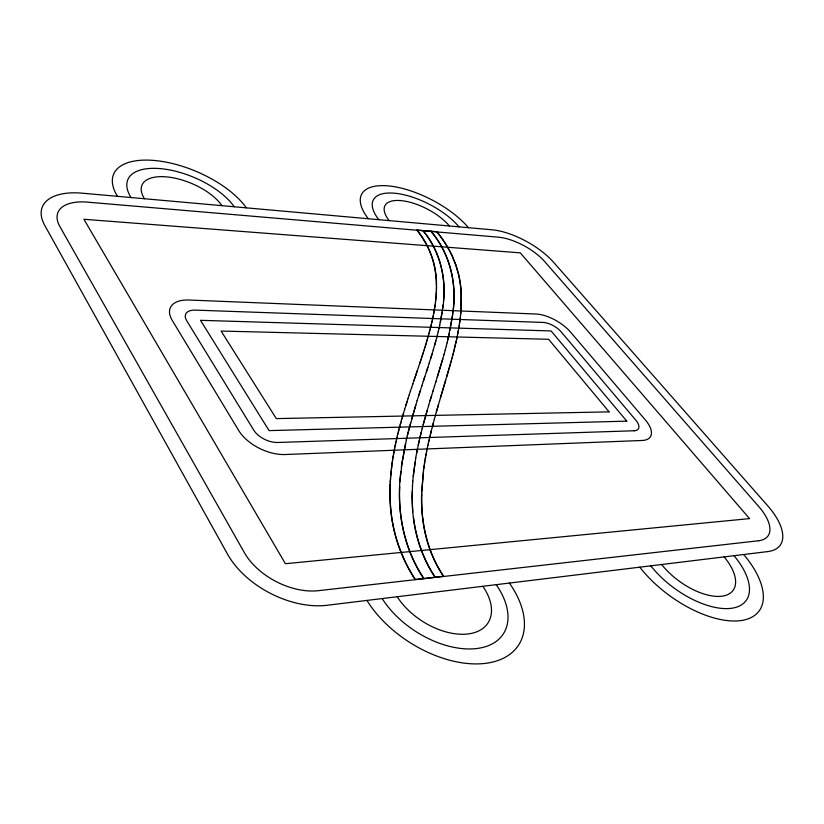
<?xml version="1.0" encoding="UTF-8"?>
<svg xmlns="http://www.w3.org/2000/svg" width="824" height="824" viewBox="0 0 824 824"><rect width="100%" height="100%" fill="white"/><g stroke="black" fill="none" stroke-linecap="round" stroke-linejoin="round"><path stroke-width="1.24" d="M436.555 287.226L436.195 294.343M412.33 490.939C411.042 521.17 418.056 552.173 435.103 577.439M421.682 495.378L421.723 493.473M436.39 290.13L436.514 283.363A339.2 154.819 21.8 0 0 434.598 266.492M399.743 486.706C398.167 518.801 405.944 551.627 423.927 578.469M421.641 491.815L423.608 470.082M461.183 306.322L461.152 293.272M412.546 485.944L412.103 496.275L412.731 512.106M436.463 291.315L435.711 299.926M461.234 307.579L460.678 313.707M390.205 482.174L391.287 470.442M412.402 486.191L412.865 481.031M443.487 300.976C446.062 276.05 439.13 250.053 422.918 230.741M460.925 310.751L461.275 293.056M390.607 477.848L390.102 484.234A408.488 208.256 38.5 0 0 390.679 510.077M399.867 481.803L402.143 461.883L405.501 443.714M436.215 295.517L435.556 301.316M412.721 481.278L415.08 462.233M460.925 312.018L460.534 315.19M390.627 476.076L391.884 465.436M400.876 471.544C396.066 508.459 402.771 547.538 423.773 578.726M453.035 311.101C456.805 282.951 449.677 253.133 430.89 231.42M460.369 316.663L460.647 314.964M413.143 476.447L415.821 457.722M452.809 313.089C457.289 284.311 450.285 253.483 431.003 231.204M460.492 316.447L460.019 319.619M391.338 469.011L392.574 460.523M435.391 302.707L435.669 301.1M442.673 308.547C447.247 281.303 441.056 251.866 423.031 230.524M443.25 304.55L440.315 322.339M423.412 471.627L421.548 495.626A372.798 189.314 38.4 0 0 422.722 519.388M460.328 317.92L459.401 324.11M452.932 312.873L449.976 330.311M435.206 304.108L435.505 302.49M423.464 470.329L424.247 465.498M452.685 314.861L447.885 339.642M459.947 320.876L459.153 325.655M435.319 303.881L434.114 311.06M423.67 468.794L424.721 462.48M391.966 464.036L392.821 458.906M401.329 466.909L406.438 439.491M435.123 305.271L433.558 314.026M424.339 464.221L424.957 460.977M392.688 459.153L393.347 455.693M459.277 325.439L458.649 328.755M442.251 312.111L439.645 325.459M392.945 457.536L393.903 452.52M424.824 461.224L425.648 456.99M459.03 326.984L458.093 331.845M425.163 459.226L426.379 453.066M393.491 454.343L394.5 449.379M415.677 457.969L417.459 448.977M458.494 330.084L457.794 333.401M433.96 312.327L433.269 315.51M425.864 455.26L426.75 451.119M394.068 451.192L394.799 447.823M416.481 453.53L419.272 440.552M457.485 334.956L457.917 333.174M426.616 451.356L427.141 449.183M394.665 448.071L395.633 443.765M457.176 336.511L457.608 334.729M432.961 317.003L433.383 315.293M427.007 449.43L427.543 447.267M457.299 336.285L456.517 339.622M395.077 446.031L396.066 441.767M433.084 316.776L432.322 319.98M427.399 447.504L427.944 445.362M456.97 337.84L454.323 349.067M427.811 445.599L428.356 443.466M432.765 318.27L431.642 322.957M395.932 442.004L396.519 439.769M418.211 444.981L421.239 432.353M428.223 443.703L429.201 439.707M449.441 333.195L447.123 342.774M438.935 328.58L439.769 325.233M456.3 340.961L453.509 352.291M428.645 441.818L430.077 435.999M396.375 440.016L396.972 437.791M432.106 321.247L431.282 324.45M396.838 438.038L397.436 435.824M406.304 439.738L410.537 423.196M438.193 331.722L439.058 328.364M429.5 438.09L431.426 430.519M397.292 436.071L397.899 433.877M420.106 436.668L422.259 428.336M431.405 324.234L430.54 327.447M430.386 434.403L433.403 422.867M397.765 434.114L398.868 430.004M407.283 435.577L415.739 405.253M431.034 325.727L430.159 328.941M437.4 334.863L438.317 331.495M398.25 432.178L399.867 426.193M454.045 350.457L452.664 355.546M446.32 345.915L447.247 342.547M429.767 330.445L430.283 328.724M436.586 338.015L437.523 334.637M453.21 353.692L452.232 357.173M399.228 428.336L400.886 422.424M422.125 428.573L427.234 410.301M432.27 426.904L434.413 419.117M445.166 350.272L446.443 345.689M429.366 331.948L429.891 330.218M451.799 358.811L452.355 356.947M436.71 337.788L434.516 345.514M423.165 424.607L428.686 405.336M428.954 333.452L429.489 331.722M451.346 360.449L451.923 358.584M400.237 424.545L401.401 420.559M450.903 362.086L451.48 360.222M428.542 334.966L429.077 333.226M443.951 354.65L445.29 350.046M434.279 419.354L435.433 415.399M451.027 361.86L449.039 368.709M435.855 340.961L433.249 349.87M450.574 363.508L440.49 397.621M428.099 336.532L428.665 334.74M435.299 415.636L438.543 404.491M401.267 420.796L401.927 418.695M427.646 338.108L428.223 336.305M411.495 419.498L417.274 400.31M444.074 354.433L437.276 377.104M436.329 411.959L439.583 400.917M401.793 418.942L403.575 413.04M448.204 371.82L448.689 370.151M427.769 337.881L426.729 341.27M402.328 417.099L404.708 409.271M442.818 358.842L435.855 381.718M448.071 372.046L446.608 377.062M427.316 339.457L426.255 342.856M439.45 401.154L445.743 380.194M433.373 349.644L430.571 358.687M428.562 405.573L431.622 395.613M426.379 342.63L425.297 346.029M425.905 344.216L424.803 347.625M430.025 400.68L433.084 390.854M404.574 409.507L407.005 401.865M432.054 354.032L429.18 363.147M432.95 391.081L434.536 386.147M434.413 386.374L435.978 381.491M424.308 349.232L424.927 347.398M405.717 405.789L408.158 398.219M423.804 350.839L424.432 349.005M417.14 400.546L420.353 390.627M423.289 352.445L423.927 350.612M423.412 352.219L422.248 355.68M429.304 362.921L426.276 372.191M418.685 395.674L421.888 385.879M422.897 353.836L421.723 357.307M427.872 367.422L421.754 386.116M408.034 398.456L409.332 394.614M421.198 358.934L421.847 357.08M423.279 381.419L424.793 376.784M409.198 394.851L410.496 391.05M421.322 358.708L419.56 363.878M420.786 360.335L418.448 367.205M410.373 391.287L411.67 387.517M411.547 387.754L412.834 384.015M412.711 384.252L417.449 370.326M418.571 366.968L413.875 380.781M416.892 230.226C425.472 240.793 431.683 253.339 434.433 266.688M443.508 576.481C432.106 559.496 425.205 539.679 422.774 519.408M435.257 577.181C423.34 559.352 416.068 538.597 413.463 517.348M415.183 579.694C401.566 558.919 393.038 534.838 390.741 510.087M451.943 255.141L455.94 264.957L458.7 274.567A369.193 168.93 21.8 0 1 461.224 293.035M451.83 255.358L455.827 265.163L458.587 274.773A369.152 168.961 21.8 0 1 461.11 293.251M434.547 266.482C431.797 253.123 425.575 240.577 417.006 230.009L436.926 231.709A156.951 70.277 25.6 0 1 451.83 255.11M422.918 519.161C425.349 539.432 432.26 559.249 443.662 576.234L415.337 579.447C401.721 558.662 393.182 534.58 390.885 509.84A408.539 208.215 38.5 0 1 390.288 483.997M436.401 283.58L436.442 286.155M422.867 519.141A372.839 189.283 38.4 0 1 421.733 495.399M436.926 231.935A156.931 70.287 25.6 0 1 451.717 255.327M434.485 266.708A339.169 154.85 21.8 0 1 436.359 283.569M389.186 220.605A39.037 16.501 27.5 0 1 400.886 200.603A39.037 16.501 27.5 0 1 449.42 225.982M378.813 219.678A51.953 21.97 27.5 0 1 394.531 193.207A51.953 21.97 27.5 0 1 458.999 226.837M368.328 218.741A64.89 27.439 27.5 0 1 388.125 185.884A64.89 27.439 27.5 0 1 468.454 227.682M144.458 198.738A45.114 20.858 22.9 0 1 166.5 176.882A45.114 20.858 22.9 0 1 221.975 205.67M131.037 197.544A60.039 27.759 22.9 0 1 160.525 168.642A60.039 27.759 22.9 0 1 234.232 206.762M117.451 196.328A74.994 34.68 22.9 0 1 154.448 160.484A74.994 34.68 22.9 0 1 246.325 207.844M724.162 556.89A49.1 24.38 36.2 0 1 721.721 596.226A49.1 24.38 36.2 0 1 661.651 564.512M734.009 555.695A65.364 32.466 36.2 0 1 730.991 608.349A65.364 32.466 36.2 0 1 650.795 565.831M743.712 554.511A81.638 40.561 36.2 0 1 740.23 620.668A81.638 40.561 36.2 0 1 639.784 567.18M482.864 586.297A56.31 34.103 32.7 0 1 468.053 633.944A56.31 34.103 32.7 0 1 397.209 596.731M496.233 584.669A74.974 45.413 32.7 0 1 476.766 648.529A74.974 45.413 32.7 0 1 382.212 598.564M509.397 583.062A93.648 56.763 32.7 0 1 485.387 663.371A93.648 56.763 32.7 0 1 366.948 600.418M767.752 551.586L327.077 605.279A76.714 48.338 27.7 0 1 227.486 554.078L44.754 225.395A64.921 31.765 21 0 1 82.163 193.177L492 229.793A50.46 20.93 29.3 0 1 553.656 262.362L767.731 505.823A60.255 27.748 35.6 0 1 767.752 551.586M758.482 540.76L318.394 590.674A57.505 36.215 27.7 0 1 244.326 552.574L59.843 226.487A48.678 23.814 21 0 1 87.478 202.138L498.314 237.168A37.832 15.687 29.3 0 1 544.808 261.713L758.801 506.616A45.176 20.796 35.6 0 1 758.482 540.76M749.541 518.605L285.382 563.709L83.914 219.277L520.284 252.844L749.541 518.605M642.226 440.469L285.135 454.529A36.483 20.837 25.6 0 1 238.672 430.458L172.175 320.289A34.423 18.066 23.3 0 1 188.995 300.029L536.146 314.026A28.037 12.37 30.5 0 1 570.651 332.196L645.295 419.89A29.819 13.709 32.8 0 1 642.226 440.469M634.078 430.767L277.637 442.478A18.942 10.815 25.6 0 1 253.689 430.066L186.708 320.721A17.871 9.373 23.3 0 1 195.278 310.123L543.191 322.431A14.554 6.417 30.5 0 1 561.206 331.907L635.788 420.137A15.481 7.117 32.8 0 1 634.078 430.767M626.806 421.146L269.067 430.622L200.51 320.32L551.081 330.939L626.806 421.146M609.101 411.866L276.308 418.613L221.11 331.052L548.609 339.282L609.101 411.866"/></g></svg>
